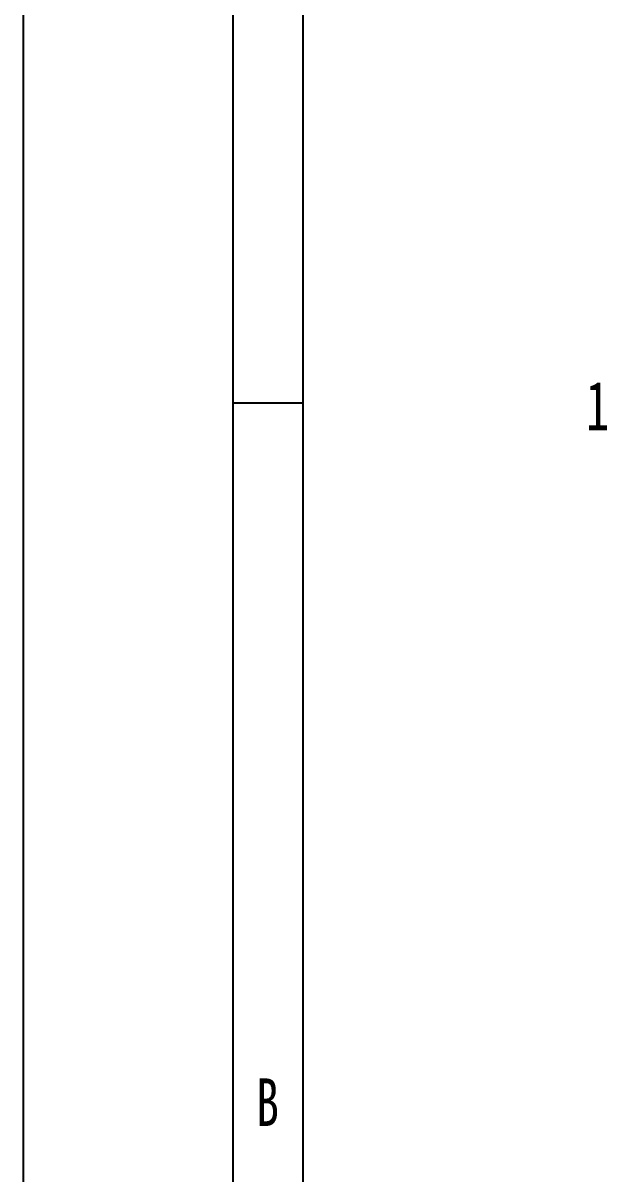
# Model space of a CAD drawing. Header units: inches. Extents: x 47316 to 59086, y 3141 to 11743.
# Drawn here: x 50247.9 to 50289.7, y 11406.1 to 11488.4 of the extents above; entities that cross this region are included whole.
import ezdxf

# ---------------------------------------------------------------- set-up
doc = ezdxf.new("R2010")
doc.units = ezdxf.units.IN
doc.header["$MEASUREMENT"] = 0
doc.styles.add('MtX_SimSun', font='')
doc.styles.get("Standard").update_dxf_attribs({"font": ''})
doc.styles.get('MtX_SimSun').set_extended_font_data('SimSun')
doc.styles.get('Standard').set_extended_font_data('SimSun')

msp = doc.modelspace()

# ---------------------------------------------------------------- linework, layer by layer
at = {"color": 0, "lineweight": -3}
for p, q in [((50247.929, 11581.241), (50247.929, 10740.241)), ((50262.929, 11561.241), (50262.929, 11308.408)), ((50267.929, 11561.241), (50267.929, 10761.241)), ((50267.929, 11461.241), (50262.929, 11461.241))]:
    msp.add_line(p, q, dxfattribs=at)

# ---------------------------------------------------------------- texts
at = {"color": 0, "lineweight": -3, "width": 0.7}
msp.add_text('1', height=3.5, dxfattribs=at).set_placement((50288.179, 11459.3))
at = {"color": 0, "lineweight": -3, "style": 'MtX_SimSun', "width": 0.7}
msp.add_text('B', height=3.4, dxfattribs=at).set_placement((50264.612, 11409.541))

doc.saveas('drawing.dxf')
